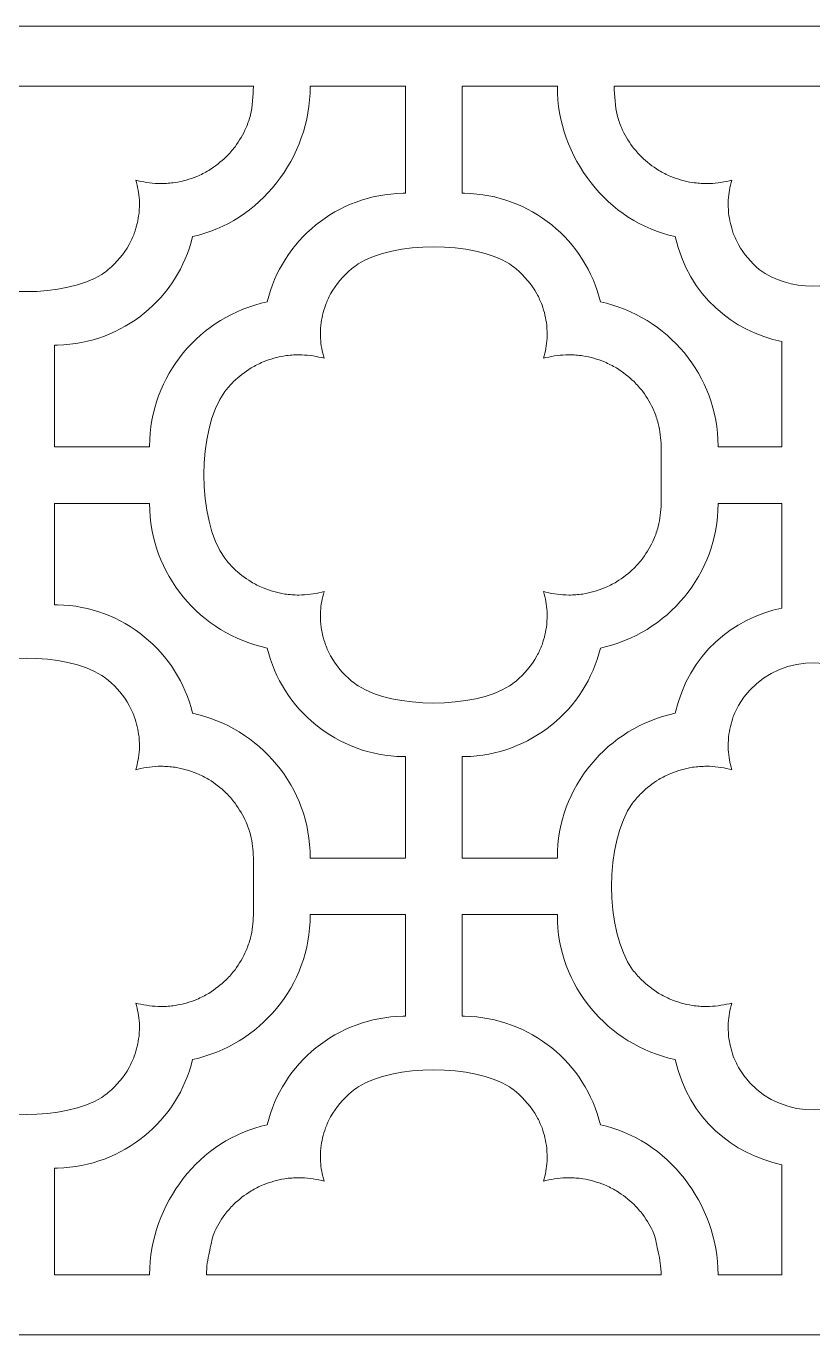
# Model space of a CAD drawing. Header units: centimetres. Extents: x -24.6 to 26.1, y -4.1 to 8.3.
# Drawn here: x -12.65 to -5.15, y -4.14 to 8.33 of the extents above; entities that cross this region are included whole.
import ezdxf

# ---------------------------------------------------------------- set-up
doc = ezdxf.new("R2010")
doc.units = ezdxf.units.CM
doc.header["$MEASUREMENT"] = 0
doc.layers.add('layer 1', color=7, linetype='Continuous')

msp = doc.modelspace()

# ---------------------------------------------------------------- linework, layer by layer
at = {"layer": 'layer 1', "color": 242, "lineweight": 9}
for points, knots in [([(26.06183, 8.32988), (26.06183, 4.17333), (26.06183, 0.01679), (26.06183, -4.13976), (26.06183, -4.13976), (9.15855, -4.13976), (-7.74474, -4.13976), (-24.64803, -4.13976), (-24.64803, -4.13976), (-24.64803, 0.01679), (-24.64803, 4.17333), (-24.64803, 8.32988), (-24.64803, 8.32988), (-7.74474, 8.32988), (9.15855, 8.32988), (26.06183, 8.32988)], [0, 0, 0, 0, 0.2, 0.2, 0.2, 0.2, 0.4, 0.4, 0.4, 0.4, 0.6, 0.6, 0.6, 0.6, 1, 1, 1, 1]), ([(-11.93136, 5.96412), (-11.91039, 5.97965), (-11.88941, 5.99518), (-11.86845, 6.01071), (-11.86845, 6.01071), (-11.78556, 6.08179), (-11.72418, 6.15522), (-11.66943, 6.24925), (-11.66943, 6.24925), (-11.65116, 6.28445), (-11.63538, 6.3189), (-11.62068, 6.35568), (-11.62068, 6.35568), (-11.59846, 6.4204), (-11.58445, 6.48079), (-11.5757, 6.54858), (-11.5757, 6.54858), (-11.57246, 6.59045), (-11.57147, 6.63039), (-11.57255, 6.67236), (-11.57255, 6.67236), (-11.57769, 6.73904), (-11.58818, 6.79889), (-11.60625, 6.86296), (-11.60625, 6.86296), (-11.59925, 6.86086), (-11.59219, 6.8588), (-11.58507, 6.85679), (-11.58507, 6.85679), (-11.51068, 6.83974), (-11.44214, 6.83131), (-11.36579, 6.8294), (-11.36579, 6.8294), (-11.32029, 6.83054), (-11.27705, 6.83375), (-11.23188, 6.83945), (-11.23188, 6.83945), (-11.1587, 6.85245), (-11.09377, 6.87066), (-11.02462, 6.89771), (-11.02462, 6.89771), (-10.98522, 6.91538), (-10.94841, 6.93407), (-10.91091, 6.95544), (-10.91091, 6.95544), (-10.84942, 6.99451), (-10.79687, 7.03541), (-10.74398, 7.08531), (-10.74398, 7.08531), (-10.71419, 7.11621), (-10.68709, 7.14715), (-10.6604, 7.18071), (-10.6604, 7.18071), (-10.61794, 7.23972), (-10.58458, 7.29698), (-10.55435, 7.36295), (-10.55435, 7.36295), (-10.53831, 7.40307), (-10.52495, 7.44208), (-10.51299, 7.48356), (-10.51299, 7.48356), (-10.49575, 7.55716), (-10.48724, 7.67776), (-10.4853, 7.75327), (-10.4853, 7.75327), (-10.48531, 7.75386), (-10.48534, 7.75617), (-10.48535, 7.75919), (-10.48535, 7.75919), (-11.93039, 7.75919), (-13.37545, 7.75919), (-14.82051, 7.75919), (-14.82051, 7.75919), (-14.82053, 7.75617), (-14.82055, 7.75386), (-14.82057, 7.75327), (-14.82057, 7.75327), (-14.81863, 7.67776), (-14.81012, 7.55716), (-14.79287, 7.48356), (-14.79287, 7.48356), (-14.78092, 7.44208), (-14.76755, 7.40307), (-14.75151, 7.36295), (-14.75151, 7.36295), (-14.72129, 7.29698), (-14.68793, 7.23972), (-14.64546, 7.18071), (-14.64546, 7.18071), (-14.61878, 7.14715), (-14.59168, 7.11621), (-14.56189, 7.08531), (-14.56189, 7.08531), (-14.509, 7.03541), (-14.45645, 6.99451), (-14.39495, 6.95544), (-14.39495, 6.95544), (-14.35746, 6.93407), (-14.32065, 6.91538), (-14.28125, 6.89771), (-14.28125, 6.89771), (-14.2121, 6.87066), (-14.14717, 6.85245), (-14.07399, 6.83945), (-14.07399, 6.83945), (-14.02881, 6.83375), (-13.98558, 6.83054), (-13.94007, 6.8294), (-13.94007, 6.8294), (-13.86373, 6.83131), (-13.79518, 6.83974), (-13.7208, 6.85679), (-13.7208, 6.85679), (-13.71367, 6.8588), (-13.70661, 6.86086), (-13.69962, 6.86296), (-13.69962, 6.86296), (-13.71768, 6.79889), (-13.72817, 6.73904), (-13.73332, 6.67236), (-13.73332, 6.67236), (-13.7344, 6.63039), (-13.7334, 6.59045), (-13.73017, 6.54858), (-13.73017, 6.54858), (-13.72142, 6.48079), (-13.7074, 6.4204), (-13.68519, 6.35568), (-13.68519, 6.35568), (-13.67048, 6.3189), (-13.65471, 6.28445), (-13.63644, 6.24925), (-13.63644, 6.24925), (-13.58168, 6.15522), (-13.5203, 6.08179), (-13.43742, 6.01071), (-13.43742, 6.01071), (-13.41645, 5.99518), (-13.39548, 5.97965), (-13.3745, 5.96412), (-13.3745, 5.96412), (-13.03104, 5.74592), (-12.27481, 5.74594), (-11.93136, 5.96412)], [0, 0, 0, 0, 0.02702703, 0.02702703, 0.02702703, 0.02702703, 0.05405405, 0.05405405, 0.05405405, 0.05405405, 0.08108108, 0.08108108, 0.08108108, 0.08108108, 0.10810811, 0.10810811, 0.10810811, 0.10810811, 0.13513514, 0.13513514, 0.13513514, 0.13513514, 0.16216216, 0.16216216, 0.16216216, 0.16216216, 0.18918919, 0.18918919, 0.18918919, 0.18918919, 0.21621622, 0.21621622, 0.21621622, 0.21621622, 0.24324324, 0.24324324, 0.24324324, 0.24324324, 0.27027027, 0.27027027, 0.27027027, 0.27027027, 0.2972973, 0.2972973, 0.2972973, 0.2972973, 0.32432432, 0.32432432, 0.32432432, 0.32432432, 0.35135135, 0.35135135, 0.35135135, 0.35135135, 0.37837838, 0.37837838, 0.37837838, 0.37837838, 0.40540541, 0.40540541, 0.40540541, 0.40540541, 0.43243243, 0.43243243, 0.43243243, 0.43243243, 0.45945946, 0.45945946, 0.45945946, 0.45945946, 0.48648649, 0.48648649, 0.48648649, 0.48648649, 0.51351351, 0.51351351, 0.51351351, 0.51351351, 0.54054054, 0.54054054, 0.54054054, 0.54054054, 0.56756757, 0.56756757, 0.56756757, 0.56756757, 0.59459459, 0.59459459, 0.59459459, 0.59459459, 0.62162162, 0.62162162, 0.62162162, 0.62162162, 0.64864865, 0.64864865, 0.64864865, 0.64864865, 0.67567568, 0.67567568, 0.67567568, 0.67567568, 0.7027027, 0.7027027, 0.7027027, 0.7027027, 0.72972973, 0.72972973, 0.72972973, 0.72972973, 0.75675676, 0.75675676, 0.75675676, 0.75675676, 0.78378378, 0.78378378, 0.78378378, 0.78378378, 0.81081081, 0.81081081, 0.81081081, 0.81081081, 0.83783784, 0.83783784, 0.83783784, 0.83783784, 0.86486486, 0.86486486, 0.86486486, 0.86486486, 0.89189189, 0.89189189, 0.89189189, 0.89189189, 0.91891892, 0.91891892, 0.91891892, 0.91891892, 0.94594595, 0.94594595, 0.94594595, 0.94594595, 1, 1, 1, 1]), ([(-12.38196, 5.29059), (-12.38196, 4.9677), (-12.38196, 4.64481), (-12.38196, 4.32192), (-12.38196, 4.32192), (-12.07964, 4.32192), (-11.77733, 4.32192), (-11.47501, 4.32192), (-11.47501, 4.32192), (-11.47502, 4.32526), (-11.47503, 4.32747), (-11.47503, 4.32785), (-11.47503, 4.32785), (-11.47503, 5.001), (-10.99306, 5.56626), (-10.35308, 5.70341), (-10.35308, 5.70341), (-10.21432, 6.28761), (-9.68742, 6.72662), (-9.05818, 6.73763), (-9.05818, 6.73763), (-9.05511, 6.73768), (-9.0461, 6.73774), (-9.03612, 6.73777), (-9.03612, 6.73777), (-9.03612, 7.07824), (-9.03612, 7.41872), (-9.03612, 7.75919), (-9.03612, 7.75919), (-9.33848, 7.75919), (-9.64083, 7.75919), (-9.94319, 7.75919), (-9.94319, 7.75919), (-9.94318, 7.75617), (-9.94317, 7.75386), (-9.94317, 7.75327), (-9.94317, 7.75327), (-9.94317, 7.08012), (-10.42514, 6.46207), (-11.06511, 6.32491), (-11.06511, 6.32491), (-11.20329, 5.74318), (-11.72635, 5.30539), (-12.35208, 5.29086), (-12.35208, 5.29086), (-12.35708, 5.29074), (-12.36954, 5.29065), (-12.38196, 5.29059)], [0, 0, 0, 0, 0.07692308, 0.07692308, 0.07692308, 0.07692308, 0.15384615, 0.15384615, 0.15384615, 0.15384615, 0.23076923, 0.23076923, 0.23076923, 0.23076923, 0.30769231, 0.30769231, 0.30769231, 0.30769231, 0.38461538, 0.38461538, 0.38461538, 0.38461538, 0.46153846, 0.46153846, 0.46153846, 0.46153846, 0.53846154, 0.53846154, 0.53846154, 0.53846154, 0.61538462, 0.61538462, 0.61538462, 0.61538462, 0.69230769, 0.69230769, 0.69230769, 0.69230769, 0.76923077, 0.76923077, 0.76923077, 0.76923077, 0.84615385, 0.84615385, 0.84615385, 0.84615385, 1, 1, 1, 1]), ([(-5.44659, 4.32192), (-5.44659, 4.65593), (-5.44659, 4.98995), (-5.44659, 5.32396), (-5.44659, 5.32396), (-5.91252, 5.42199), (-6.32992, 5.75553), (-6.46517, 6.32491), (-6.46517, 6.32491), (-7.10514, 6.46207), (-7.58711, 7.08012), (-7.58711, 7.75327), (-7.58711, 7.75327), (-7.58711, 7.75386), (-7.5871, 7.75617), (-7.58709, 7.75919), (-7.58709, 7.75919), (-7.88944, 7.75919), (-8.1918, 7.75919), (-8.49416, 7.75919), (-8.49416, 7.75919), (-8.49416, 7.41872), (-8.49416, 7.07824), (-8.49416, 6.73777), (-8.49416, 6.73777), (-8.48418, 6.73774), (-8.47516, 6.73768), (-8.47209, 6.73763), (-8.47209, 6.73763), (-7.84286, 6.72662), (-7.31596, 6.28761), (-7.17719, 5.70341), (-7.17719, 5.70341), (-6.53722, 5.56626), (-6.05525, 5.001), (-6.05525, 4.32785), (-6.05525, 4.32785), (-6.05525, 4.32747), (-6.05526, 4.32526), (-6.05527, 4.32192), (-6.05527, 4.32192), (-5.85237, 4.32192), (-5.64948, 4.32192), (-5.44659, 4.32192)], [0, 0, 0, 0, 0.08333333, 0.08333333, 0.08333333, 0.08333333, 0.16666667, 0.16666667, 0.16666667, 0.16666667, 0.25, 0.25, 0.25, 0.25, 0.33333333, 0.33333333, 0.33333333, 0.33333333, 0.41666667, 0.41666667, 0.41666667, 0.41666667, 0.5, 0.5, 0.5, 0.5, 0.58333333, 0.58333333, 0.58333333, 0.58333333, 0.66666667, 0.66666667, 0.66666667, 0.66666667, 0.75, 0.75, 0.75, 0.75, 0.83333333, 0.83333333, 0.83333333, 0.83333333, 1, 1, 1, 1]), ([(-7.04492, 7.75919), (-7.04494, 7.75617), (-7.04496, 7.75386), (-7.04498, 7.75327), (-7.04498, 7.75327), (-7.04304, 7.67776), (-7.03453, 7.55716), (-7.01729, 7.48356), (-7.01729, 7.48356), (-7.00533, 7.44208), (-6.99196, 7.40307), (-6.97592, 7.36295), (-6.97592, 7.36295), (-6.9457, 7.29698), (-6.91234, 7.23972), (-6.86987, 7.18071), (-6.86987, 7.18071), (-6.84319, 7.14715), (-6.81609, 7.11621), (-6.7863, 7.08531), (-6.7863, 7.08531), (-6.73341, 7.03541), (-6.68086, 6.99451), (-6.61936, 6.95544), (-6.61936, 6.95544), (-6.58187, 6.93407), (-6.54506, 6.91538), (-6.50566, 6.89771), (-6.50566, 6.89771), (-6.43651, 6.87066), (-6.37158, 6.85245), (-6.2984, 6.83945), (-6.2984, 6.83945), (-6.25323, 6.83375), (-6.20999, 6.83054), (-6.16448, 6.8294), (-6.16448, 6.8294), (-6.08814, 6.83131), (-6.01959, 6.83974), (-5.94521, 6.85679), (-5.94521, 6.85679), (-5.93808, 6.8588), (-5.93103, 6.86086), (-5.92403, 6.86296), (-5.92403, 6.86296), (-5.9421, 6.79889), (-5.95258, 6.73904), (-5.95773, 6.67236), (-5.95773, 6.67236), (-5.95881, 6.63039), (-5.95782, 6.59045), (-5.95458, 6.54858), (-5.95458, 6.54858), (-5.94583, 6.48079), (-5.93181, 6.4204), (-5.9096, 6.35568), (-5.9096, 6.35568), (-5.89489, 6.3189), (-5.87912, 6.28445), (-5.86085, 6.24925), (-5.86085, 6.24925), (-5.8061, 6.15522), (-5.74471, 6.08179), (-5.66183, 6.01071), (-5.66183, 6.01071), (-5.37955, 5.80167), (-4.92522, 5.80031), (-4.64111, 6.01071), (-4.64111, 6.01071), (-4.55823, 6.08179), (-4.49685, 6.15522), (-4.44209, 6.24925), (-4.44209, 6.24925), (-4.42383, 6.28445), (-4.40805, 6.3189), (-4.39335, 6.35568), (-4.39335, 6.35568), (-4.37113, 6.4204), (-4.35711, 6.48079), (-4.34836, 6.54858), (-4.34836, 6.54858), (-4.34513, 6.59045), (-4.34413, 6.63039), (-4.34521, 6.67236), (-4.34521, 6.67236), (-4.35036, 6.73904), (-4.36085, 6.79889), (-4.37891, 6.86296), (-4.37891, 6.86296), (-4.37192, 6.86086), (-4.36486, 6.8588), (-4.35773, 6.85679), (-4.35773, 6.85679), (-4.28335, 6.83974), (-4.21481, 6.83131), (-4.13846, 6.8294), (-4.13846, 6.8294), (-4.09295, 6.83054), (-4.04972, 6.83375), (-4.00455, 6.83945), (-4.00455, 6.83945), (-3.93136, 6.85245), (-3.86643, 6.87066), (-3.79729, 6.89771), (-3.79729, 6.89771), (-3.75789, 6.91538), (-3.72107, 6.93407), (-3.68358, 6.95544), (-3.68358, 6.95544), (-3.62209, 6.99451), (-3.56953, 7.03541), (-3.51664, 7.08531), (-3.51664, 7.08531), (-3.48685, 7.11621), (-3.45975, 7.14715), (-3.43307, 7.18071), (-3.43307, 7.18071), (-3.3906, 7.23972), (-3.35725, 7.29698), (-3.32702, 7.36295), (-3.32702, 7.36295), (-3.31098, 7.40307), (-3.29761, 7.44208), (-3.28566, 7.48356), (-3.28566, 7.48356), (-3.26841, 7.55716), (-3.25991, 7.67776), (-3.25796, 7.75327), (-3.25796, 7.75327), (-3.25798, 7.75386), (-3.258, 7.75617), (-3.25802, 7.75919), (-3.25802, 7.75919), (-4.52031, 7.75919), (-5.78261, 7.75919), (-7.04492, 7.75919)], [0, 0, 0, 0, 0.02857143, 0.02857143, 0.02857143, 0.02857143, 0.05714286, 0.05714286, 0.05714286, 0.05714286, 0.08571429, 0.08571429, 0.08571429, 0.08571429, 0.11428571, 0.11428571, 0.11428571, 0.11428571, 0.14285714, 0.14285714, 0.14285714, 0.14285714, 0.17142857, 0.17142857, 0.17142857, 0.17142857, 0.2, 0.2, 0.2, 0.2, 0.22857143, 0.22857143, 0.22857143, 0.22857143, 0.25714286, 0.25714286, 0.25714286, 0.25714286, 0.28571429, 0.28571429, 0.28571429, 0.28571429, 0.31428571, 0.31428571, 0.31428571, 0.31428571, 0.34285714, 0.34285714, 0.34285714, 0.34285714, 0.37142857, 0.37142857, 0.37142857, 0.37142857, 0.4, 0.4, 0.4, 0.4, 0.42857143, 0.42857143, 0.42857143, 0.42857143, 0.45714286, 0.45714286, 0.45714286, 0.45714286, 0.48571429, 0.48571429, 0.48571429, 0.48571429, 0.51428571, 0.51428571, 0.51428571, 0.51428571, 0.54285714, 0.54285714, 0.54285714, 0.54285714, 0.57142857, 0.57142857, 0.57142857, 0.57142857, 0.6, 0.6, 0.6, 0.6, 0.62857143, 0.62857143, 0.62857143, 0.62857143, 0.65714286, 0.65714286, 0.65714286, 0.65714286, 0.68571429, 0.68571429, 0.68571429, 0.68571429, 0.71428571, 0.71428571, 0.71428571, 0.71428571, 0.74285714, 0.74285714, 0.74285714, 0.74285714, 0.77142857, 0.77142857, 0.77142857, 0.77142857, 0.8, 0.8, 0.8, 0.8, 0.82857143, 0.82857143, 0.82857143, 0.82857143, 0.85714286, 0.85714286, 0.85714286, 0.85714286, 0.88571429, 0.88571429, 0.88571429, 0.88571429, 0.91428571, 0.91428571, 0.91428571, 0.91428571, 0.94285714, 0.94285714, 0.94285714, 0.94285714, 1, 1, 1, 1]), ([(-10.75779, 4.84761), (-10.73111, 4.88118), (-10.70401, 4.91211), (-10.67422, 4.94302), (-10.67422, 4.94302), (-10.62133, 4.99292), (-10.56877, 5.03382), (-10.50728, 5.07288), (-10.50728, 5.07288), (-10.46979, 5.09425), (-10.43297, 5.11294), (-10.39357, 5.13061), (-10.39357, 5.13061), (-10.32442, 5.15767), (-10.25949, 5.17588), (-10.18631, 5.18887), (-10.18631, 5.18887), (-10.14114, 5.19458), (-10.0979, 5.19779), (-10.0524, 5.19893), (-10.0524, 5.19893), (-9.97605, 5.19701), (-9.90751, 5.18858), (-9.83313, 5.17153), (-9.83313, 5.17153), (-9.826, 5.16953), (-9.81894, 5.16747), (-9.81195, 5.16537), (-9.81195, 5.16537), (-9.83001, 5.22944), (-9.8405, 5.28928), (-9.84565, 5.35596), (-9.84565, 5.35596), (-9.84673, 5.39794), (-9.84573, 5.43788), (-9.8425, 5.47975), (-9.8425, 5.47975), (-9.83375, 5.54754), (-9.81973, 5.60792), (-9.79751, 5.67265), (-9.79751, 5.67265), (-9.78281, 5.70943), (-9.76703, 5.74388), (-9.74877, 5.77908), (-9.74877, 5.77908), (-9.69401, 5.87311), (-9.63263, 5.94654), (-9.54975, 6.01762), (-9.54975, 6.01762), (-9.52878, 6.03315), (-9.50781, 6.04868), (-9.48683, 6.06421), (-9.48683, 6.06421), (-9.14414, 6.28192), (-8.38611, 6.28191), (-8.04344, 6.06421), (-8.04344, 6.06421), (-8.02247, 6.04868), (-8.0015, 6.03315), (-7.98053, 6.01762), (-7.98053, 6.01762), (-7.89765, 5.94654), (-7.83627, 5.87311), (-7.78151, 5.77908), (-7.78151, 5.77908), (-7.76324, 5.74388), (-7.74747, 5.70943), (-7.73276, 5.67265), (-7.73276, 5.67265), (-7.71055, 5.60792), (-7.69653, 5.54754), (-7.68778, 5.47975), (-7.68778, 5.47975), (-7.68455, 5.43788), (-7.68355, 5.39794), (-7.68463, 5.35596), (-7.68463, 5.35596), (-7.68978, 5.28928), (-7.70027, 5.22944), (-7.71833, 5.16537), (-7.71833, 5.16537), (-7.71134, 5.16747), (-7.70428, 5.16953), (-7.69715, 5.17153), (-7.69715, 5.17153), (-7.62277, 5.18858), (-7.55422, 5.19701), (-7.47788, 5.19893), (-7.47788, 5.19893), (-7.43238, 5.19779), (-7.38913, 5.19458), (-7.34397, 5.18887), (-7.34397, 5.18887), (-7.27078, 5.17588), (-7.20585, 5.15767), (-7.1367, 5.13061), (-7.1367, 5.13061), (-7.0973, 5.11294), (-7.06049, 5.09425), (-7.023, 5.07288), (-7.023, 5.07288), (-6.9615, 5.03382), (-6.90895, 4.99292), (-6.85606, 4.94302), (-6.85606, 4.94302), (-6.82627, 4.91211), (-6.79917, 4.88118), (-6.77249, 4.84761), (-6.77249, 4.84761), (-6.73002, 4.78861), (-6.69666, 4.73135), (-6.66644, 4.66538), (-6.66644, 4.66538), (-6.6504, 4.62526), (-6.63703, 4.58624), (-6.62507, 4.54477), (-6.62507, 4.54477), (-6.60783, 4.47117), (-6.59932, 4.40335), (-6.59738, 4.32785), (-6.59738, 4.32785), (-6.59739, 4.32749), (-6.59741, 4.32528), (-6.59741, 4.32192), (-6.59741, 4.32192), (-6.59741, 4.32192), (-6.59741, 3.78268), (-6.59741, 3.78268), (-6.59741, 3.78268), (-6.5974, 3.78107), (-6.59739, 3.78006), (-6.59738, 3.77983), (-6.59738, 3.77983), (-6.59932, 3.70432), (-6.60783, 3.63651), (-6.62507, 3.56291), (-6.62507, 3.56291), (-6.63703, 3.52143), (-6.6504, 3.48242), (-6.66644, 3.4423), (-6.66644, 3.4423), (-6.69666, 3.37633), (-6.73002, 3.31907), (-6.77249, 3.26006), (-6.77249, 3.26006), (-6.79917, 3.2265), (-6.82627, 3.19556), (-6.85606, 3.16466), (-6.85606, 3.16466), (-6.90895, 3.11476), (-6.9615, 3.07386), (-7.023, 3.03479), (-7.023, 3.03479), (-7.06049, 3.01342), (-7.0973, 2.99473), (-7.1367, 2.97706), (-7.1367, 2.97706), (-7.20585, 2.95001), (-7.27078, 2.9318), (-7.34397, 2.9188), (-7.34397, 2.9188), (-7.38913, 2.91309), (-7.43238, 2.90989), (-7.47788, 2.90875), (-7.47788, 2.90875), (-7.55422, 2.91066), (-7.62277, 2.91909), (-7.69715, 2.93614), (-7.69715, 2.93614), (-7.70428, 2.93815), (-7.71134, 2.94021), (-7.71833, 2.9423), (-7.71833, 2.9423), (-7.70027, 2.87824), (-7.68978, 2.81839), (-7.68463, 2.75171), (-7.68463, 2.75171), (-7.68355, 2.70974), (-7.68455, 2.66979), (-7.68778, 2.62792), (-7.68778, 2.62792), (-7.69653, 2.56014), (-7.71055, 2.49975), (-7.73276, 2.43503), (-7.73276, 2.43503), (-7.74747, 2.39824), (-7.76324, 2.3638), (-7.78151, 2.3286), (-7.78151, 2.3286), (-7.83627, 2.23457), (-7.89765, 2.16114), (-7.98053, 2.09006), (-7.98053, 2.09006), (-8.0015, 2.07453), (-8.02247, 2.059), (-8.04344, 2.04347), (-8.04344, 2.04347), (-8.38611, 1.82577), (-9.14415, 1.82576), (-9.48683, 2.04347), (-9.48683, 2.04347), (-9.50781, 2.059), (-9.52878, 2.07453), (-9.54975, 2.09006), (-9.54975, 2.09006), (-9.63263, 2.16114), (-9.69401, 2.23457), (-9.74877, 2.3286), (-9.74877, 2.3286), (-9.76703, 2.3638), (-9.78281, 2.39824), (-9.79751, 2.43503), (-9.79751, 2.43503), (-9.81973, 2.49975), (-9.83375, 2.56014), (-9.8425, 2.62792), (-9.8425, 2.62792), (-9.84573, 2.66979), (-9.84673, 2.70974), (-9.84565, 2.75171), (-9.84565, 2.75171), (-9.8405, 2.81839), (-9.83001, 2.87824), (-9.81195, 2.9423), (-9.81195, 2.9423), (-9.81894, 2.94021), (-9.826, 2.93815), (-9.83313, 2.93614), (-9.83313, 2.93614), (-9.90751, 2.91909), (-9.97605, 2.91066), (-10.0524, 2.90875), (-10.0524, 2.90875), (-10.0979, 2.90989), (-10.14114, 2.91309), (-10.18631, 2.9188), (-10.18631, 2.9188), (-10.25949, 2.9318), (-10.32442, 2.95001), (-10.39357, 2.97706), (-10.39357, 2.97706), (-10.43297, 2.99473), (-10.46979, 3.01342), (-10.50728, 3.03479), (-10.50728, 3.03479), (-10.56877, 3.07386), (-10.62133, 3.11476), (-10.67422, 3.16466), (-10.67422, 3.16466), (-10.70401, 3.19556), (-10.73111, 3.2265), (-10.75779, 3.26006), (-10.75779, 3.26006), (-11.02518, 3.63159), (-11.02512, 4.47618), (-10.75779, 4.84761)], [0, 0, 0, 0, 0.01538462, 0.01538462, 0.01538462, 0.01538462, 0.03076923, 0.03076923, 0.03076923, 0.03076923, 0.04615385, 0.04615385, 0.04615385, 0.04615385, 0.06153846, 0.06153846, 0.06153846, 0.06153846, 0.07692308, 0.07692308, 0.07692308, 0.07692308, 0.09230769, 0.09230769, 0.09230769, 0.09230769, 0.10769231, 0.10769231, 0.10769231, 0.10769231, 0.12307692, 0.12307692, 0.12307692, 0.12307692, 0.13846154, 0.13846154, 0.13846154, 0.13846154, 0.15384615, 0.15384615, 0.15384615, 0.15384615, 0.16923077, 0.16923077, 0.16923077, 0.16923077, 0.18461538, 0.18461538, 0.18461538, 0.18461538, 0.2, 0.2, 0.2, 0.2, 0.21538462, 0.21538462, 0.21538462, 0.21538462, 0.23076923, 0.23076923, 0.23076923, 0.23076923, 0.24615385, 0.24615385, 0.24615385, 0.24615385, 0.26153846, 0.26153846, 0.26153846, 0.26153846, 0.27692308, 0.27692308, 0.27692308, 0.27692308, 0.29230769, 0.29230769, 0.29230769, 0.29230769, 0.30769231, 0.30769231, 0.30769231, 0.30769231, 0.32307692, 0.32307692, 0.32307692, 0.32307692, 0.33846154, 0.33846154, 0.33846154, 0.33846154, 0.35384615, 0.35384615, 0.35384615, 0.35384615, 0.36923077, 0.36923077, 0.36923077, 0.36923077, 0.38461538, 0.38461538, 0.38461538, 0.38461538, 0.4, 0.4, 0.4, 0.4, 0.41538462, 0.41538462, 0.41538462, 0.41538462, 0.43076923, 0.43076923, 0.43076923, 0.43076923, 0.44615385, 0.44615385, 0.44615385, 0.44615385, 0.46153846, 0.46153846, 0.46153846, 0.46153846, 0.47692308, 0.47692308, 0.47692308, 0.47692308, 0.49230769, 0.49230769, 0.49230769, 0.49230769, 0.50769231, 0.50769231, 0.50769231, 0.50769231, 0.52307692, 0.52307692, 0.52307692, 0.52307692, 0.53846154, 0.53846154, 0.53846154, 0.53846154, 0.55384615, 0.55384615, 0.55384615, 0.55384615, 0.56923077, 0.56923077, 0.56923077, 0.56923077, 0.58461538, 0.58461538, 0.58461538, 0.58461538, 0.6, 0.6, 0.6, 0.6, 0.61538462, 0.61538462, 0.61538462, 0.61538462, 0.63076923, 0.63076923, 0.63076923, 0.63076923, 0.64615385, 0.64615385, 0.64615385, 0.64615385, 0.66153846, 0.66153846, 0.66153846, 0.66153846, 0.67692308, 0.67692308, 0.67692308, 0.67692308, 0.69230769, 0.69230769, 0.69230769, 0.69230769, 0.70769231, 0.70769231, 0.70769231, 0.70769231, 0.72307692, 0.72307692, 0.72307692, 0.72307692, 0.73846154, 0.73846154, 0.73846154, 0.73846154, 0.75384615, 0.75384615, 0.75384615, 0.75384615, 0.76923077, 0.76923077, 0.76923077, 0.76923077, 0.78461538, 0.78461538, 0.78461538, 0.78461538, 0.8, 0.8, 0.8, 0.8, 0.81538462, 0.81538462, 0.81538462, 0.81538462, 0.83076923, 0.83076923, 0.83076923, 0.83076923, 0.84615385, 0.84615385, 0.84615385, 0.84615385, 0.86153846, 0.86153846, 0.86153846, 0.86153846, 0.87692308, 0.87692308, 0.87692308, 0.87692308, 0.89230769, 0.89230769, 0.89230769, 0.89230769, 0.90769231, 0.90769231, 0.90769231, 0.90769231, 0.92307692, 0.92307692, 0.92307692, 0.92307692, 0.93846154, 0.93846154, 0.93846154, 0.93846154, 0.95384615, 0.95384615, 0.95384615, 0.95384615, 0.96923077, 0.96923077, 0.96923077, 0.96923077, 1, 1, 1, 1]), ([(-12.38196, 2.81708), (-12.38196, 3.13895), (-12.38196, 3.46081), (-12.38196, 3.78268), (-12.38196, 3.78268), (-12.07964, 3.78268), (-11.77733, 3.78268), (-11.47502, 3.78268), (-11.47502, 3.78268), (-11.47502, 3.78108), (-11.47503, 3.78007), (-11.47503, 3.77983), (-11.47503, 3.77983), (-11.47503, 3.10668), (-10.99306, 2.54142), (-10.35308, 2.40426), (-10.35308, 2.40426), (-10.21432, 1.82007), (-9.68742, 1.38105), (-9.05818, 1.37005), (-9.05818, 1.37005), (-9.05511, 1.36999), (-9.0461, 1.36994), (-9.03612, 1.36991), (-9.03612, 1.36991), (-9.03612, 1.04703), (-9.03612, 0.72415), (-9.03612, 0.40128), (-9.03612, 0.40128), (-9.33848, 0.40128), (-9.64083, 0.40128), (-9.94319, 0.40128), (-9.94319, 0.40128), (-9.94318, 0.40429), (-9.94317, 0.40661), (-9.94317, 0.4072), (-9.94317, 0.4072), (-9.94317, 1.08035), (-10.42514, 1.64561), (-11.06511, 1.78276), (-11.06511, 1.78276), (-11.20329, 2.3645), (-11.72635, 2.80228), (-12.35208, 2.81682), (-12.35208, 2.81682), (-12.35708, 2.81693), (-12.36954, 2.81702), (-12.38196, 2.81708)], [0, 0, 0, 0, 0.07692308, 0.07692308, 0.07692308, 0.07692308, 0.15384615, 0.15384615, 0.15384615, 0.15384615, 0.23076923, 0.23076923, 0.23076923, 0.23076923, 0.30769231, 0.30769231, 0.30769231, 0.30769231, 0.38461538, 0.38461538, 0.38461538, 0.38461538, 0.46153846, 0.46153846, 0.46153846, 0.46153846, 0.53846154, 0.53846154, 0.53846154, 0.53846154, 0.61538462, 0.61538462, 0.61538462, 0.61538462, 0.69230769, 0.69230769, 0.69230769, 0.69230769, 0.76923077, 0.76923077, 0.76923077, 0.76923077, 0.84615385, 0.84615385, 0.84615385, 0.84615385, 1, 1, 1, 1]), ([(-5.44659, 2.78498), (-5.44659, 3.11755), (-5.44659, 3.45011), (-5.44659, 3.78268), (-5.44659, 3.78268), (-5.64948, 3.78268), (-5.85237, 3.78268), (-6.05526, 3.78268), (-6.05526, 3.78268), (-6.05526, 3.78108), (-6.05525, 3.78007), (-6.05525, 3.77983), (-6.05525, 3.77983), (-6.05525, 3.10668), (-6.53722, 2.54142), (-7.17719, 2.40426), (-7.17719, 2.40426), (-7.31596, 1.82007), (-7.84286, 1.38105), (-8.47209, 1.37005), (-8.47209, 1.37005), (-8.47516, 1.36999), (-8.48418, 1.36994), (-8.49416, 1.36991), (-8.49416, 1.36991), (-8.49416, 1.04703), (-8.49416, 0.72415), (-8.49416, 0.40128), (-8.49416, 0.40128), (-8.1918, 0.40128), (-7.88944, 0.40128), (-7.58709, 0.40128), (-7.58709, 0.40128), (-7.5871, 0.40429), (-7.58711, 0.40661), (-7.58711, 0.4072), (-7.58711, 0.4072), (-7.58711, 1.08035), (-7.10514, 1.64561), (-6.46517, 1.78276), (-6.46517, 1.78276), (-6.32976, 2.35284), (-5.91242, 2.68681), (-5.44659, 2.78498)], [0, 0, 0, 0, 0.08333333, 0.08333333, 0.08333333, 0.08333333, 0.16666667, 0.16666667, 0.16666667, 0.16666667, 0.25, 0.25, 0.25, 0.25, 0.33333333, 0.33333333, 0.33333333, 0.33333333, 0.41666667, 0.41666667, 0.41666667, 0.41666667, 0.5, 0.5, 0.5, 0.5, 0.58333333, 0.58333333, 0.58333333, 0.58333333, 0.66666667, 0.66666667, 0.66666667, 0.66666667, 0.75, 0.75, 0.75, 0.75, 0.83333333, 0.83333333, 0.83333333, 0.83333333, 1, 1, 1, 1]), ([(-4.64111, -1.83056), (-4.55823, -1.75949), (-4.49685, -1.68605), (-4.44209, -1.59203), (-4.44209, -1.59203), (-4.42383, -1.55683), (-4.40805, -1.52238), (-4.39335, -1.4856), (-4.39335, -1.4856), (-4.37113, -1.42087), (-4.35711, -1.36049), (-4.34836, -1.2927), (-4.34836, -1.2927), (-4.34513, -1.25083), (-4.34413, -1.21089), (-4.34521, -1.16891), (-4.34521, -1.16891), (-4.35036, -1.10223), (-4.36085, -1.04238), (-4.37891, -0.97832), (-4.37891, -0.97832), (-4.37192, -0.98042), (-4.36486, -0.98248), (-4.35773, -0.98448), (-4.35773, -0.98448), (-4.28335, -1.00153), (-4.21481, -1.00996), (-4.13846, -1.01188), (-4.13846, -1.01188), (-4.09295, -1.01074), (-4.04972, -1.00753), (-4.00455, -1.00182), (-4.00455, -1.00182), (-3.93136, -0.98883), (-3.86643, -0.97062), (-3.79729, -0.94356), (-3.79729, -0.94356), (-3.75789, -0.92589), (-3.72107, -0.9072), (-3.68358, -0.88583), (-3.68358, -0.88583), (-3.62209, -0.84677), (-3.56953, -0.80587), (-3.51664, -0.75597), (-3.51664, -0.75597), (-3.48685, -0.72506), (-3.45975, -0.69413), (-3.43307, -0.66056), (-3.43307, -0.66056), (-3.16581, -0.28922), (-3.16583, 0.55564), (-3.43307, 0.92696), (-3.43307, 0.92696), (-3.45975, 0.96052), (-3.48685, 0.99146), (-3.51664, 1.02237), (-3.51664, 1.02237), (-3.56953, 1.07227), (-3.62209, 1.11317), (-3.68358, 1.15223), (-3.68358, 1.15223), (-3.72107, 1.1736), (-3.75789, 1.19229), (-3.79729, 1.20996), (-3.79729, 1.20996), (-3.86643, 1.23702), (-3.93136, 1.25523), (-4.00455, 1.26822), (-4.00455, 1.26822), (-4.04972, 1.27393), (-4.09295, 1.27714), (-4.13846, 1.27828), (-4.13846, 1.27828), (-4.21481, 1.27636), (-4.28335, 1.26793), (-4.35773, 1.25088), (-4.35773, 1.25088), (-4.36486, 1.24887), (-4.37192, 1.24682), (-4.37891, 1.24472), (-4.37891, 1.24472), (-4.36085, 1.30878), (-4.35036, 1.36863), (-4.34521, 1.43531), (-4.34521, 1.43531), (-4.34413, 1.47729), (-4.34513, 1.51723), (-4.34836, 1.5591), (-4.34836, 1.5591), (-4.35711, 1.62689), (-4.37113, 1.68727), (-4.39335, 1.752), (-4.39335, 1.752), (-4.40805, 1.78878), (-4.42383, 1.82322), (-4.44209, 1.85843), (-4.44209, 1.85843), (-4.49685, 1.95245), (-4.55823, 2.02589), (-4.64111, 2.09696), (-4.64111, 2.09696), (-5.038, 2.39088), (-5.61121, 2.28711), (-5.86085, 1.85843), (-5.86085, 1.85843), (-5.87912, 1.82322), (-5.89489, 1.78878), (-5.9096, 1.752), (-5.9096, 1.752), (-5.93181, 1.68727), (-5.94583, 1.62689), (-5.95458, 1.5591), (-5.95458, 1.5591), (-5.95782, 1.51723), (-5.95881, 1.47729), (-5.95773, 1.43531), (-5.95773, 1.43531), (-5.95258, 1.36863), (-5.9421, 1.30878), (-5.92403, 1.24472), (-5.92403, 1.24472), (-5.93103, 1.24682), (-5.93808, 1.24887), (-5.94521, 1.25088), (-5.94521, 1.25088), (-6.01959, 1.26793), (-6.08814, 1.27636), (-6.16448, 1.27828), (-6.16448, 1.27828), (-6.20999, 1.27714), (-6.25323, 1.27393), (-6.2984, 1.26822), (-6.2984, 1.26822), (-6.37158, 1.25523), (-6.43651, 1.23702), (-6.50566, 1.20996), (-6.50566, 1.20996), (-6.54506, 1.19229), (-6.58187, 1.1736), (-6.61936, 1.15223), (-6.61936, 1.15223), (-6.68086, 1.11317), (-6.73341, 1.07227), (-6.7863, 1.02237), (-6.7863, 1.02237), (-6.81609, 0.99146), (-6.84319, 0.96052), (-6.86987, 0.92696), (-6.86987, 0.92696), (-7.13711, 0.55564), (-7.13713, -0.28923), (-6.86987, -0.66056), (-6.86987, -0.66056), (-6.84319, -0.69413), (-6.81609, -0.72506), (-6.7863, -0.75597), (-6.7863, -0.75597), (-6.73341, -0.80587), (-6.68086, -0.84677), (-6.61936, -0.88583), (-6.61936, -0.88583), (-6.58187, -0.9072), (-6.54506, -0.92589), (-6.50566, -0.94356), (-6.50566, -0.94356), (-6.43651, -0.97062), (-6.37158, -0.98883), (-6.2984, -1.00182), (-6.2984, -1.00182), (-6.25323, -1.00753), (-6.20999, -1.01074), (-6.16448, -1.01188), (-6.16448, -1.01188), (-6.08814, -1.00996), (-6.01959, -1.00153), (-5.94521, -0.98448), (-5.94521, -0.98448), (-5.93808, -0.98248), (-5.93103, -0.98042), (-5.92403, -0.97832), (-5.92403, -0.97832), (-5.9421, -1.04238), (-5.95258, -1.10223), (-5.95773, -1.16891), (-5.95773, -1.16891), (-5.95881, -1.21089), (-5.95782, -1.25083), (-5.95458, -1.2927), (-5.95458, -1.2927), (-5.94583, -1.36049), (-5.93181, -1.42087), (-5.9096, -1.4856), (-5.9096, -1.4856), (-5.89489, -1.52238), (-5.87912, -1.55683), (-5.86085, -1.59203), (-5.86085, -1.59203), (-5.61123, -2.02069), (-5.03798, -2.12447), (-4.64111, -1.83056)], [0, 0, 0, 0, 0.01960784, 0.01960784, 0.01960784, 0.01960784, 0.03921569, 0.03921569, 0.03921569, 0.03921569, 0.05882353, 0.05882353, 0.05882353, 0.05882353, 0.07843137, 0.07843137, 0.07843137, 0.07843137, 0.09803922, 0.09803922, 0.09803922, 0.09803922, 0.11764706, 0.11764706, 0.11764706, 0.11764706, 0.1372549, 0.1372549, 0.1372549, 0.1372549, 0.15686275, 0.15686275, 0.15686275, 0.15686275, 0.17647059, 0.17647059, 0.17647059, 0.17647059, 0.19607843, 0.19607843, 0.19607843, 0.19607843, 0.21568627, 0.21568627, 0.21568627, 0.21568627, 0.23529412, 0.23529412, 0.23529412, 0.23529412, 0.25490196, 0.25490196, 0.25490196, 0.25490196, 0.2745098, 0.2745098, 0.2745098, 0.2745098, 0.29411765, 0.29411765, 0.29411765, 0.29411765, 0.31372549, 0.31372549, 0.31372549, 0.31372549, 0.33333333, 0.33333333, 0.33333333, 0.33333333, 0.35294118, 0.35294118, 0.35294118, 0.35294118, 0.37254902, 0.37254902, 0.37254902, 0.37254902, 0.39215686, 0.39215686, 0.39215686, 0.39215686, 0.41176471, 0.41176471, 0.41176471, 0.41176471, 0.43137255, 0.43137255, 0.43137255, 0.43137255, 0.45098039, 0.45098039, 0.45098039, 0.45098039, 0.47058824, 0.47058824, 0.47058824, 0.47058824, 0.49019608, 0.49019608, 0.49019608, 0.49019608, 0.50980392, 0.50980392, 0.50980392, 0.50980392, 0.52941176, 0.52941176, 0.52941176, 0.52941176, 0.54901961, 0.54901961, 0.54901961, 0.54901961, 0.56862745, 0.56862745, 0.56862745, 0.56862745, 0.58823529, 0.58823529, 0.58823529, 0.58823529, 0.60784314, 0.60784314, 0.60784314, 0.60784314, 0.62745098, 0.62745098, 0.62745098, 0.62745098, 0.64705882, 0.64705882, 0.64705882, 0.64705882, 0.66666667, 0.66666667, 0.66666667, 0.66666667, 0.68627451, 0.68627451, 0.68627451, 0.68627451, 0.70588235, 0.70588235, 0.70588235, 0.70588235, 0.7254902, 0.7254902, 0.7254902, 0.7254902, 0.74509804, 0.74509804, 0.74509804, 0.74509804, 0.76470588, 0.76470588, 0.76470588, 0.76470588, 0.78431373, 0.78431373, 0.78431373, 0.78431373, 0.80392157, 0.80392157, 0.80392157, 0.80392157, 0.82352941, 0.82352941, 0.82352941, 0.82352941, 0.84313725, 0.84313725, 0.84313725, 0.84313725, 0.8627451, 0.8627451, 0.8627451, 0.8627451, 0.88235294, 0.88235294, 0.88235294, 0.88235294, 0.90196078, 0.90196078, 0.90196078, 0.90196078, 0.92156863, 0.92156863, 0.92156863, 0.92156863, 0.94117647, 0.94117647, 0.94117647, 0.94117647, 0.96078431, 0.96078431, 0.96078431, 0.96078431, 1, 1, 1, 1]), ([(-11.93136, -1.87716), (-11.91039, -1.86162), (-11.88941, -1.84609), (-11.86845, -1.83056), (-11.86845, -1.83056), (-11.78556, -1.75949), (-11.72418, -1.68605), (-11.66943, -1.59203), (-11.66943, -1.59203), (-11.65116, -1.55683), (-11.63538, -1.52238), (-11.62068, -1.4856), (-11.62068, -1.4856), (-11.59846, -1.42087), (-11.58445, -1.36049), (-11.5757, -1.2927), (-11.5757, -1.2927), (-11.57246, -1.25083), (-11.57147, -1.21089), (-11.57255, -1.16891), (-11.57255, -1.16891), (-11.57769, -1.10223), (-11.58818, -1.04238), (-11.60625, -0.97832), (-11.60625, -0.97832), (-11.59925, -0.98042), (-11.59219, -0.98248), (-11.58507, -0.98448), (-11.58507, -0.98448), (-11.51068, -1.00153), (-11.44214, -1.00996), (-11.36579, -1.01188), (-11.36579, -1.01188), (-11.32029, -1.01074), (-11.27705, -1.00753), (-11.23188, -1.00182), (-11.23188, -1.00182), (-11.1587, -0.98883), (-11.09377, -0.97062), (-11.02462, -0.94356), (-11.02462, -0.94356), (-10.98522, -0.92589), (-10.94841, -0.9072), (-10.91091, -0.88583), (-10.91091, -0.88583), (-10.84942, -0.84677), (-10.79687, -0.80587), (-10.74398, -0.75597), (-10.74398, -0.75597), (-10.71419, -0.72506), (-10.68709, -0.69413), (-10.6604, -0.66056), (-10.6604, -0.66056), (-10.61794, -0.60156), (-10.58458, -0.54429), (-10.55435, -0.47833), (-10.55435, -0.47833), (-10.53831, -0.43821), (-10.52495, -0.39919), (-10.51299, -0.35772), (-10.51299, -0.35772), (-10.49575, -0.28412), (-10.48724, -0.2163), (-10.4853, -0.1408), (-10.4853, -0.1408), (-10.48531, -0.14021), (-10.48534, -0.13789), (-10.48535, -0.13488), (-10.48535, -0.13488), (-10.48535, -0.13488), (-10.48535, 0.40128), (-10.48535, 0.40128), (-10.48535, 0.40128), (-10.48534, 0.40429), (-10.48531, 0.40661), (-10.4853, 0.4072), (-10.4853, 0.4072), (-10.48724, 0.4827), (-10.49575, 0.55052), (-10.51299, 0.62411), (-10.51299, 0.62411), (-10.52495, 0.66559), (-10.53831, 0.7046), (-10.55435, 0.74473), (-10.55435, 0.74473), (-10.58458, 0.81069), (-10.61794, 0.86796), (-10.6604, 0.92696), (-10.6604, 0.92696), (-10.68709, 0.96052), (-10.71419, 0.99146), (-10.74398, 1.02237), (-10.74398, 1.02237), (-10.79687, 1.07227), (-10.84942, 1.11317), (-10.91091, 1.15223), (-10.91091, 1.15223), (-10.94841, 1.1736), (-10.98522, 1.19229), (-11.02462, 1.20996), (-11.02462, 1.20996), (-11.09377, 1.23702), (-11.1587, 1.25523), (-11.23188, 1.26822), (-11.23188, 1.26822), (-11.27705, 1.27393), (-11.32029, 1.27714), (-11.36579, 1.27828), (-11.36579, 1.27828), (-11.44214, 1.27636), (-11.51068, 1.26793), (-11.58507, 1.25088), (-11.58507, 1.25088), (-11.59219, 1.24887), (-11.59925, 1.24682), (-11.60625, 1.24472), (-11.60625, 1.24472), (-11.58818, 1.30878), (-11.57769, 1.36863), (-11.57255, 1.43531), (-11.57255, 1.43531), (-11.57147, 1.47729), (-11.57246, 1.51723), (-11.5757, 1.5591), (-11.5757, 1.5591), (-11.58445, 1.62689), (-11.59846, 1.68727), (-11.62068, 1.752), (-11.62068, 1.752), (-11.63538, 1.78878), (-11.65116, 1.82322), (-11.66943, 1.85843), (-11.66943, 1.85843), (-11.72418, 1.95245), (-11.78556, 2.02589), (-11.86845, 2.09696), (-11.86845, 2.09696), (-11.88941, 2.11249), (-11.91039, 2.12803), (-11.93136, 2.14355), (-11.93136, 2.14355), (-12.2748, 2.36174), (-13.03105, 2.36176), (-13.3745, 2.14355), (-13.3745, 2.14355), (-13.39548, 2.12803), (-13.41645, 2.11249), (-13.43742, 2.09696), (-13.43742, 2.09696), (-13.5203, 2.02589), (-13.58168, 1.95245), (-13.63644, 1.85843), (-13.63644, 1.85843), (-13.65471, 1.82322), (-13.67048, 1.78878), (-13.68519, 1.752), (-13.68519, 1.752), (-13.7074, 1.68727), (-13.72142, 1.62689), (-13.73017, 1.5591), (-13.73017, 1.5591), (-13.7334, 1.51723), (-13.7344, 1.47729), (-13.73332, 1.43531), (-13.73332, 1.43531), (-13.72817, 1.36863), (-13.71768, 1.30878), (-13.69962, 1.24472), (-13.69962, 1.24472), (-13.70661, 1.24682), (-13.71367, 1.24887), (-13.7208, 1.25088), (-13.7208, 1.25088), (-13.79518, 1.26793), (-13.86373, 1.27636), (-13.94007, 1.27828), (-13.94007, 1.27828), (-13.98558, 1.27714), (-14.02881, 1.27393), (-14.07399, 1.26822), (-14.07399, 1.26822), (-14.14717, 1.25523), (-14.2121, 1.23702), (-14.28125, 1.20996), (-14.28125, 1.20996), (-14.32065, 1.19229), (-14.35746, 1.1736), (-14.39495, 1.15223), (-14.39495, 1.15223), (-14.45645, 1.11317), (-14.509, 1.07227), (-14.56189, 1.02237), (-14.56189, 1.02237), (-14.59168, 0.99146), (-14.61878, 0.96052), (-14.64546, 0.92696), (-14.64546, 0.92696), (-14.68793, 0.86796), (-14.72129, 0.81069), (-14.75151, 0.74473), (-14.75151, 0.74473), (-14.76755, 0.7046), (-14.78092, 0.66559), (-14.79287, 0.62411), (-14.79287, 0.62411), (-14.81012, 0.55052), (-14.81863, 0.4827), (-14.82057, 0.4072), (-14.82057, 0.4072), (-14.82055, 0.40661), (-14.82053, 0.40429), (-14.82051, 0.40128), (-14.82051, 0.40128), (-14.82051, 0.40128), (-14.82051, -0.13488), (-14.82051, -0.13488), (-14.82051, -0.13488), (-14.82053, -0.13789), (-14.82055, -0.14021), (-14.82057, -0.1408), (-14.82057, -0.1408), (-14.81863, -0.2163), (-14.81012, -0.28412), (-14.79287, -0.35772), (-14.79287, -0.35772), (-14.78092, -0.39919), (-14.76755, -0.43821), (-14.75151, -0.47833), (-14.75151, -0.47833), (-14.72129, -0.54429), (-14.68793, -0.60156), (-14.64546, -0.66056), (-14.64546, -0.66056), (-14.61878, -0.69413), (-14.59168, -0.72506), (-14.56189, -0.75597), (-14.56189, -0.75597), (-14.509, -0.80587), (-14.45645, -0.84677), (-14.39495, -0.88583), (-14.39495, -0.88583), (-14.35746, -0.9072), (-14.32065, -0.92589), (-14.28125, -0.94356), (-14.28125, -0.94356), (-14.2121, -0.97062), (-14.14717, -0.98883), (-14.07399, -1.00182), (-14.07399, -1.00182), (-14.02881, -1.00753), (-13.98558, -1.01074), (-13.94007, -1.01188), (-13.94007, -1.01188), (-13.86373, -1.00996), (-13.79518, -1.00153), (-13.7208, -0.98448), (-13.7208, -0.98448), (-13.71367, -0.98248), (-13.70661, -0.98042), (-13.69962, -0.97832), (-13.69962, -0.97832), (-13.71768, -1.04238), (-13.72817, -1.10223), (-13.73332, -1.16891), (-13.73332, -1.16891), (-13.7344, -1.21089), (-13.7334, -1.25083), (-13.73017, -1.2927), (-13.73017, -1.2927), (-13.72142, -1.36049), (-13.7074, -1.42087), (-13.68519, -1.4856), (-13.68519, -1.4856), (-13.67048, -1.52238), (-13.65471, -1.55683), (-13.63644, -1.59203), (-13.63644, -1.59203), (-13.58168, -1.68605), (-13.5203, -1.75949), (-13.43742, -1.83056), (-13.43742, -1.83056), (-13.41645, -1.84609), (-13.39548, -1.86162), (-13.3745, -1.87716), (-13.3745, -1.87716), (-13.03106, -2.09535), (-12.27479, -2.09534), (-11.93136, -1.87716)], [0, 0, 0, 0, 0.01369863, 0.01369863, 0.01369863, 0.01369863, 0.02739726, 0.02739726, 0.02739726, 0.02739726, 0.04109589, 0.04109589, 0.04109589, 0.04109589, 0.05479452, 0.05479452, 0.05479452, 0.05479452, 0.06849315, 0.06849315, 0.06849315, 0.06849315, 0.08219178, 0.08219178, 0.08219178, 0.08219178, 0.09589041, 0.09589041, 0.09589041, 0.09589041, 0.10958904, 0.10958904, 0.10958904, 0.10958904, 0.12328767, 0.12328767, 0.12328767, 0.12328767, 0.1369863, 0.1369863, 0.1369863, 0.1369863, 0.15068493, 0.15068493, 0.15068493, 0.15068493, 0.16438356, 0.16438356, 0.16438356, 0.16438356, 0.17808219, 0.17808219, 0.17808219, 0.17808219, 0.19178082, 0.19178082, 0.19178082, 0.19178082, 0.20547945, 0.20547945, 0.20547945, 0.20547945, 0.21917808, 0.21917808, 0.21917808, 0.21917808, 0.23287671, 0.23287671, 0.23287671, 0.23287671, 0.24657534, 0.24657534, 0.24657534, 0.24657534, 0.26027397, 0.26027397, 0.26027397, 0.26027397, 0.2739726, 0.2739726, 0.2739726, 0.2739726, 0.28767123, 0.28767123, 0.28767123, 0.28767123, 0.30136986, 0.30136986, 0.30136986, 0.30136986, 0.31506849, 0.31506849, 0.31506849, 0.31506849, 0.32876712, 0.32876712, 0.32876712, 0.32876712, 0.34246575, 0.34246575, 0.34246575, 0.34246575, 0.35616438, 0.35616438, 0.35616438, 0.35616438, 0.36986301, 0.36986301, 0.36986301, 0.36986301, 0.38356164, 0.38356164, 0.38356164, 0.38356164, 0.39726027, 0.39726027, 0.39726027, 0.39726027, 0.4109589, 0.4109589, 0.4109589, 0.4109589, 0.42465753, 0.42465753, 0.42465753, 0.42465753, 0.43835616, 0.43835616, 0.43835616, 0.43835616, 0.45205479, 0.45205479, 0.45205479, 0.45205479, 0.46575342, 0.46575342, 0.46575342, 0.46575342, 0.47945205, 0.47945205, 0.47945205, 0.47945205, 0.49315068, 0.49315068, 0.49315068, 0.49315068, 0.50684932, 0.50684932, 0.50684932, 0.50684932, 0.52054795, 0.52054795, 0.52054795, 0.52054795, 0.53424658, 0.53424658, 0.53424658, 0.53424658, 0.54794521, 0.54794521, 0.54794521, 0.54794521, 0.56164384, 0.56164384, 0.56164384, 0.56164384, 0.57534247, 0.57534247, 0.57534247, 0.57534247, 0.5890411, 0.5890411, 0.5890411, 0.5890411, 0.60273973, 0.60273973, 0.60273973, 0.60273973, 0.61643836, 0.61643836, 0.61643836, 0.61643836, 0.63013699, 0.63013699, 0.63013699, 0.63013699, 0.64383562, 0.64383562, 0.64383562, 0.64383562, 0.65753425, 0.65753425, 0.65753425, 0.65753425, 0.67123288, 0.67123288, 0.67123288, 0.67123288, 0.68493151, 0.68493151, 0.68493151, 0.68493151, 0.69863014, 0.69863014, 0.69863014, 0.69863014, 0.71232877, 0.71232877, 0.71232877, 0.71232877, 0.7260274, 0.7260274, 0.7260274, 0.7260274, 0.73972603, 0.73972603, 0.73972603, 0.73972603, 0.75342466, 0.75342466, 0.75342466, 0.75342466, 0.76712329, 0.76712329, 0.76712329, 0.76712329, 0.78082192, 0.78082192, 0.78082192, 0.78082192, 0.79452055, 0.79452055, 0.79452055, 0.79452055, 0.80821918, 0.80821918, 0.80821918, 0.80821918, 0.82191781, 0.82191781, 0.82191781, 0.82191781, 0.83561644, 0.83561644, 0.83561644, 0.83561644, 0.84931507, 0.84931507, 0.84931507, 0.84931507, 0.8630137, 0.8630137, 0.8630137, 0.8630137, 0.87671233, 0.87671233, 0.87671233, 0.87671233, 0.89041096, 0.89041096, 0.89041096, 0.89041096, 0.90410959, 0.90410959, 0.90410959, 0.90410959, 0.91780822, 0.91780822, 0.91780822, 0.91780822, 0.93150685, 0.93150685, 0.93150685, 0.93150685, 0.94520548, 0.94520548, 0.94520548, 0.94520548, 0.95890411, 0.95890411, 0.95890411, 0.95890411, 0.97260274, 0.97260274, 0.97260274, 0.97260274, 1, 1, 1, 1]), ([(-12.38196, -2.55068), (-12.38196, -2.89014), (-12.38196, -3.2296), (-12.38196, -3.56907), (-12.38196, -3.56907), (-12.07964, -3.56907), (-11.77733, -3.56907), (-11.47502, -3.56907), (-11.47502, -3.56907), (-11.47502, -3.56747), (-11.47503, -3.56646), (-11.47503, -3.56622), (-11.47503, -3.56622), (-11.47503, -2.89306), (-10.99306, -2.27502), (-10.35308, -2.13786), (-10.35308, -2.13786), (-10.21432, -1.55367), (-9.68742, -1.11465), (-9.05818, -1.10365), (-9.05818, -1.10365), (-9.05511, -1.10359), (-9.0461, -1.10354), (-9.03612, -1.10351), (-9.03612, -1.10351), (-9.03612, -0.78063), (-9.03612, -0.45775), (-9.03612, -0.13488), (-9.03612, -0.13488), (-9.33848, -0.13488), (-9.64083, -0.13488), (-9.94319, -0.13488), (-9.94319, -0.13488), (-9.94318, -0.13789), (-9.94317, -0.14021), (-9.94317, -0.1408), (-9.94317, -0.1408), (-9.94317, -0.81395), (-10.42514, -1.37921), (-11.06511, -1.51636), (-11.06511, -1.51636), (-11.20329, -2.0981), (-11.72635, -2.53588), (-12.35208, -2.55042), (-12.35208, -2.55042), (-12.35708, -2.55053), (-12.36954, -2.55062), (-12.38196, -2.55068)], [0, 0, 0, 0, 0.07692308, 0.07692308, 0.07692308, 0.07692308, 0.15384615, 0.15384615, 0.15384615, 0.15384615, 0.23076923, 0.23076923, 0.23076923, 0.23076923, 0.30769231, 0.30769231, 0.30769231, 0.30769231, 0.38461538, 0.38461538, 0.38461538, 0.38461538, 0.46153846, 0.46153846, 0.46153846, 0.46153846, 0.53846154, 0.53846154, 0.53846154, 0.53846154, 0.61538462, 0.61538462, 0.61538462, 0.61538462, 0.69230769, 0.69230769, 0.69230769, 0.69230769, 0.76923077, 0.76923077, 0.76923077, 0.76923077, 0.84615385, 0.84615385, 0.84615385, 0.84615385, 1, 1, 1, 1]), ([(-5.44659, -3.56907), (-5.44659, -3.2189), (-5.44659, -2.86873), (-5.44659, -2.51857), (-5.44659, -2.51857), (-5.91242, -2.4204), (-6.32976, -2.08644), (-6.46517, -1.51636), (-6.46517, -1.51636), (-7.10514, -1.37921), (-7.58711, -0.81395), (-7.58711, -0.1408), (-7.58711, -0.1408), (-7.58711, -0.14021), (-7.5871, -0.13789), (-7.58709, -0.13488), (-7.58709, -0.13488), (-7.88944, -0.13488), (-8.1918, -0.13488), (-8.49416, -0.13488), (-8.49416, -0.13488), (-8.49416, -0.45775), (-8.49416, -0.78063), (-8.49416, -1.10351), (-8.49416, -1.10351), (-8.48418, -1.10354), (-8.47516, -1.10359), (-8.47209, -1.10365), (-8.47209, -1.10365), (-7.84286, -1.11465), (-7.31596, -1.55367), (-7.17719, -2.13786), (-7.17719, -2.13786), (-6.53722, -2.27502), (-6.05525, -2.89306), (-6.05525, -3.56622), (-6.05525, -3.56622), (-6.05525, -3.56646), (-6.05526, -3.56747), (-6.05526, -3.56907), (-6.05526, -3.56907), (-5.85237, -3.56907), (-5.64948, -3.56907), (-5.44659, -3.56907)], [0, 0, 0, 0, 0.08333333, 0.08333333, 0.08333333, 0.08333333, 0.16666667, 0.16666667, 0.16666667, 0.16666667, 0.25, 0.25, 0.25, 0.25, 0.33333333, 0.33333333, 0.33333333, 0.33333333, 0.41666667, 0.41666667, 0.41666667, 0.41666667, 0.5, 0.5, 0.5, 0.5, 0.58333333, 0.58333333, 0.58333333, 0.58333333, 0.66666667, 0.66666667, 0.66666667, 0.66666667, 0.75, 0.75, 0.75, 0.75, 0.83333333, 0.83333333, 0.83333333, 0.83333333, 1, 1, 1, 1]), ([(-8.49416, -3.56907), (-7.86191, -3.56907), (-7.22966, -3.56907), (-6.59741, -3.56907), (-6.59741, -3.56907), (-6.5974, -3.56746), (-6.59739, -3.56645), (-6.59738, -3.56622), (-6.59738, -3.56622), (-6.59932, -3.49071), (-6.60783, -3.4229), (-6.62507, -3.3493), (-6.62507, -3.3493), (-6.63703, -3.30782), (-6.6504, -3.21602), (-6.66644, -3.1759), (-6.66644, -3.1759), (-6.69666, -3.10993), (-6.73002, -3.05267), (-6.77249, -2.99366), (-6.77249, -2.99366), (-6.79917, -2.9601), (-6.82627, -2.92916), (-6.85606, -2.89826), (-6.85606, -2.89826), (-6.90895, -2.84836), (-6.9615, -2.80746), (-7.023, -2.76839), (-7.023, -2.76839), (-7.06049, -2.74702), (-7.0973, -2.72833), (-7.1367, -2.71066), (-7.1367, -2.71066), (-7.20585, -2.68361), (-7.27078, -2.66539), (-7.34397, -2.6524), (-7.34397, -2.6524), (-7.38913, -2.64669), (-7.43238, -2.64349), (-7.47788, -2.64235), (-7.47788, -2.64235), (-7.55422, -2.64426), (-7.62277, -2.65269), (-7.69715, -2.66974), (-7.69715, -2.66974), (-7.70428, -2.67175), (-7.71134, -2.67381), (-7.71833, -2.6759), (-7.71833, -2.6759), (-7.70027, -2.61184), (-7.68978, -2.55199), (-7.68463, -2.48531), (-7.68463, -2.48531), (-7.68355, -2.44334), (-7.68455, -2.4034), (-7.68778, -2.36152), (-7.68778, -2.36152), (-7.69653, -2.29374), (-7.71055, -2.23335), (-7.73276, -2.16863), (-7.73276, -2.16863), (-7.74747, -2.13184), (-7.76324, -2.0974), (-7.78151, -2.0622), (-7.78151, -2.0622), (-7.83627, -1.96817), (-7.89765, -1.89474), (-7.98053, -1.82366), (-7.98053, -1.82366), (-8.0015, -1.80813), (-8.02247, -1.7926), (-8.04344, -1.77707), (-8.04344, -1.77707), (-8.38611, -1.55937), (-9.14415, -1.55936), (-9.48683, -1.77707), (-9.48683, -1.77707), (-9.50781, -1.7926), (-9.52878, -1.80813), (-9.54975, -1.82366), (-9.54975, -1.82366), (-9.63263, -1.89474), (-9.69401, -1.96817), (-9.74877, -2.0622), (-9.74877, -2.0622), (-9.76703, -2.0974), (-9.78281, -2.13184), (-9.79751, -2.16863), (-9.79751, -2.16863), (-9.81973, -2.23335), (-9.83375, -2.29374), (-9.8425, -2.36152), (-9.8425, -2.36152), (-9.84573, -2.4034), (-9.84673, -2.44334), (-9.84565, -2.48531), (-9.84565, -2.48531), (-9.8405, -2.55199), (-9.83001, -2.61184), (-9.81195, -2.6759), (-9.81195, -2.6759), (-9.81894, -2.67381), (-9.826, -2.67175), (-9.83313, -2.66974), (-9.83313, -2.66974), (-9.90751, -2.65269), (-9.97605, -2.64426), (-10.0524, -2.64235), (-10.0524, -2.64235), (-10.0979, -2.64349), (-10.14114, -2.64669), (-10.18631, -2.6524), (-10.18631, -2.6524), (-10.25949, -2.66539), (-10.32442, -2.68361), (-10.39357, -2.71066), (-10.39357, -2.71066), (-10.43297, -2.72833), (-10.46979, -2.74702), (-10.50728, -2.76839), (-10.50728, -2.76839), (-10.56877, -2.80746), (-10.62133, -2.84836), (-10.67422, -2.89826), (-10.67422, -2.89826), (-10.70401, -2.92916), (-10.73111, -2.9601), (-10.75779, -2.99366), (-10.75779, -2.99366), (-10.80026, -3.05267), (-10.83361, -3.10993), (-10.86384, -3.1759), (-10.86384, -3.1759), (-10.87988, -3.21602), (-10.89325, -3.30782), (-10.9052, -3.3493), (-10.9052, -3.3493), (-10.92245, -3.4229), (-10.93095, -3.49071), (-10.9329, -3.56622), (-10.9329, -3.56622), (-10.93289, -3.56645), (-10.93288, -3.56746), (-10.93287, -3.56907), (-10.93287, -3.56907), (-10.30062, -3.56907), (-9.66837, -3.56907), (-9.03612, -3.56907), (-9.03612, -3.56907), (-9.03612, -3.56907), (-8.49416, -3.56907), (-8.49416, -3.56907)], [0, 0, 0, 0, 0.02564103, 0.02564103, 0.02564103, 0.02564103, 0.05128205, 0.05128205, 0.05128205, 0.05128205, 0.07692308, 0.07692308, 0.07692308, 0.07692308, 0.1025641, 0.1025641, 0.1025641, 0.1025641, 0.12820513, 0.12820513, 0.12820513, 0.12820513, 0.15384615, 0.15384615, 0.15384615, 0.15384615, 0.17948718, 0.17948718, 0.17948718, 0.17948718, 0.20512821, 0.20512821, 0.20512821, 0.20512821, 0.23076923, 0.23076923, 0.23076923, 0.23076923, 0.25641026, 0.25641026, 0.25641026, 0.25641026, 0.28205128, 0.28205128, 0.28205128, 0.28205128, 0.30769231, 0.30769231, 0.30769231, 0.30769231, 0.33333333, 0.33333333, 0.33333333, 0.33333333, 0.35897436, 0.35897436, 0.35897436, 0.35897436, 0.38461538, 0.38461538, 0.38461538, 0.38461538, 0.41025641, 0.41025641, 0.41025641, 0.41025641, 0.43589744, 0.43589744, 0.43589744, 0.43589744, 0.46153846, 0.46153846, 0.46153846, 0.46153846, 0.48717949, 0.48717949, 0.48717949, 0.48717949, 0.51282051, 0.51282051, 0.51282051, 0.51282051, 0.53846154, 0.53846154, 0.53846154, 0.53846154, 0.56410256, 0.56410256, 0.56410256, 0.56410256, 0.58974359, 0.58974359, 0.58974359, 0.58974359, 0.61538462, 0.61538462, 0.61538462, 0.61538462, 0.64102564, 0.64102564, 0.64102564, 0.64102564, 0.66666667, 0.66666667, 0.66666667, 0.66666667, 0.69230769, 0.69230769, 0.69230769, 0.69230769, 0.71794872, 0.71794872, 0.71794872, 0.71794872, 0.74358974, 0.74358974, 0.74358974, 0.74358974, 0.76923077, 0.76923077, 0.76923077, 0.76923077, 0.79487179, 0.79487179, 0.79487179, 0.79487179, 0.82051282, 0.82051282, 0.82051282, 0.82051282, 0.84615385, 0.84615385, 0.84615385, 0.84615385, 0.87179487, 0.87179487, 0.87179487, 0.87179487, 0.8974359, 0.8974359, 0.8974359, 0.8974359, 0.92307692, 0.92307692, 0.92307692, 0.92307692, 0.94871795, 0.94871795, 0.94871795, 0.94871795, 1, 1, 1, 1])]:
    msp.add_open_spline(points, degree=3, knots=knots, dxfattribs=at)

doc.saveas('drawing.dxf')
